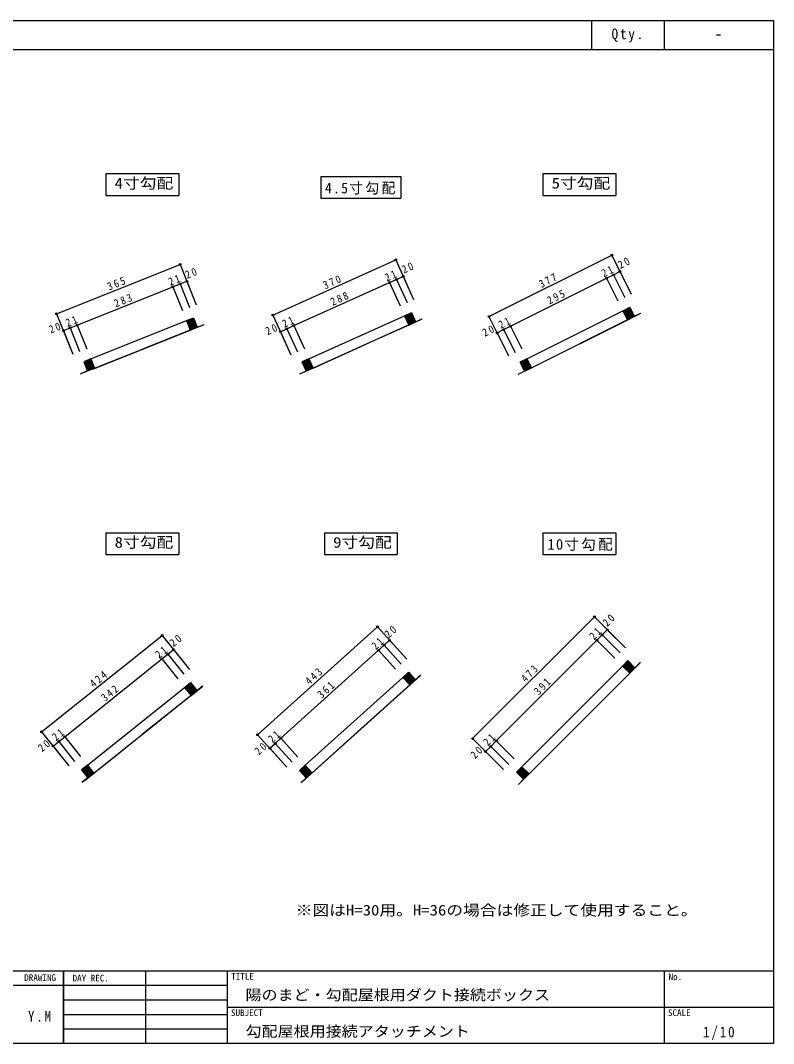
# Model space of a CAD drawing. Units: millimetres at full size, sheet at 1:10. Extents: x -6358 to 6082, y -1024 to 1786.
# Drawn here: x 4014 to 6082, y -1024 to 1786 of the extents above; entities that cross this region are included whole.
import ezdxf
from ezdxf.enums import TextEntityAlignment as Align

# ---------------------------------------------------------------- set-up
doc = ezdxf.new("R2010")
doc.units = ezdxf.units.MM
doc.header["$LTSCALE"] = 10
doc.header["$PDMODE"] = 32
doc.header["$PDSIZE"] = 5
doc.layers.add('0-0', color=7, linetype='Continuous')
doc.layers.add('F-0', color=2, linetype='Continuous')
doc.styles.add('ＭＳ ゴシック', font='')
doc.styles.get('ＭＳ ゴシック').set_extended_font_data('MS Gothic')

msp = doc.modelspace()

# ---------------------------------------------------------------- linework, layer by layer
at = {"layer": '0-0'}
for p, q in [((4249.16, 1365.89), (4249.16, 1305.89)), ((4839.16, 1357.98), (4839.16, 1297.98)), ((4839.16, 1357.98), (5059.16, 1357.98)), ((5059.16, 1357.98), (5059.16, 1297.98)), ((5449.16, 1365.89), (5449.16, 1305.89)), ((4249.16, 1305.89), (4449.16, 1305.89)), ((4839.16, 1297.98), (5059.16, 1297.98)), ((5449.16, 1305.89), (5649.16, 1305.89)), ((5068.98, 975.36), (5088.13, 983.98)), ((5088.13, 983.98), (5099.42, 958.9)), ((5668.56, 989.07), (5687.34, 998.46)), ((5668.78, 988.62), (5687.11, 997.79)), ((5687.11, 997.79), (5699.41, 973.2)), ((5687.34, 998.46), (5699.64, 973.87)), ((4470.14, 961.96), (4489.64, 969.76)), ((4470.33, 961.49), (4489.36, 969.11)), ((4489.36, 969.11), (4499.57, 943.57)), ((4489.64, 969.76), (4499.85, 944.22)), ((5069.19, 974.91), (5087.88, 983.32)), ((5087.88, 983.32), (5099.17, 958.24)), ((4207.38, 856.86), (4187.88, 849.06)), ((4187.88, 849.06), (4198.09, 823.53)), ((4207.56, 856.4), (4188.53, 848.78)), ((4188.53, 848.78), (4198.74, 823.25)), ((4806.35, 857.17), (4787.2, 848.55)), ((4787.2, 848.55), (4798.49, 823.47)), ((4806.56, 856.71), (4787.86, 848.3)), ((4787.86, 848.3), (4799.15, 823.22)), ((5404.71, 857.12), (5385.93, 847.73)), ((5385.93, 847.73), (5398.23, 823.13)), ((5404.93, 856.67), (5386.6, 847.5)), ((5386.6, 847.5), (5398.9, 822.91)), ((4249.16, 379.38), (4249.16, 319.38)), ((4849.16, 379.38), (4849.16, 319.38)), ((5449.16, 379.38), (5449.16, 319.38)), ((4249.16, 319.38), (4449.16, 319.38)), ((4849.16, 319.38), (5049.16, 319.38)), ((5449.16, 319.38), (5649.16, 319.38)), ((5667.6, 13.12), (5682.45, 27.97)), ((5667.95, 12.77), (5682.45, 27.26)), ((5682.45, 27.97), (5701.89, 8.52)), ((5682.45, 27.26), (5701.89, 7.82)), ((5064.58, -17.98), (5080.19, -3.93)), ((5064.92, -18.35), (5080.16, -4.63)), ((5080.16, -4.63), (5098.55, -25.07)), ((5080.19, -3.93), (5098.59, -24.37)), ((4465.19, -45.5), (4481.59, -32.38)), ((4465.51, -45.89), (4481.51, -33.08)), ((4481.51, -33.08), (4498.69, -54.56)), ((4481.59, -32.38), (4498.77, -53.85)), ((4198.14, -259.14), (4181.74, -272.26)), ((4181.74, -272.26), (4198.92, -293.74)), ((4198.45, -259.53), (4182.44, -272.34)), ((4182.44, -272.34), (4199.62, -293.82)), ((4796.27, -259.48), (4780.66, -273.53)), ((4780.66, -273.53), (4799.06, -293.97)), ((4796.6, -259.86), (4781.36, -273.57)), ((4781.36, -273.57), (4799.76, -294.01)), ((5391.12, -263.36), (5376.27, -278.21)), ((5376.27, -278.21), (5395.71, -297.65)), ((5391.47, -263.71), (5376.98, -278.21)), ((5376.98, -278.21), (5396.42, -297.65))]:
    msp.add_line(p, q, dxfattribs=at)
at = {"layer": '0-0', "color": 4}
for p, q in [((4707.4, 977.13), (5044.81, 1128.98)), ((5044.81, 1128.98), (5094.06, 1019.55)), ((5300.95, 972.94), (5638.13, 1141.57)), ((5638.13, 1141.57), (5691.81, 1034.24)), ((4113.6, 980.91), (4452.5, 1116.46)), ((4452.5, 1116.46), (4497.07, 1005.04)), ((5642.61, 1087.9), (5660.5, 1096.85)), ((5660.5, 1096.85), (5691.81, 1034.24)), ((4452.5, 1062.61), (4471.07, 1070.03)), ((4471.07, 1070.03), (4497.07, 1005.04)), ((5027.94, 1066.55), (5047.09, 1075.17)), ((5047.09, 1075.17), (5065.33, 1083.38)), ((5047.09, 1075.17), (5075.82, 1011.34)), ((5065.33, 1083.38), (5094.06, 1019.55)), ((5359.98, 946.56), (5623.83, 1078.51)), ((5623.83, 1078.51), (5642.61, 1087.9)), ((5623.83, 1078.51), (5655.14, 1015.9)), ((5642.61, 1087.9), (5673.92, 1025.3)), ((4170.24, 949.71), (4433, 1054.81)), ((4433, 1054.81), (4452.5, 1062.61)), ((4433, 1054.81), (4459, 989.81)), ((4452.5, 1062.61), (4478.5, 997.61)), ((4765.31, 948.36), (5027.94, 1066.55)), ((5027.94, 1066.55), (5056.67, 1002.72)), ((5404.71, 857.12), (5668.56, 989.07)), ((4113.6, 980.91), (4158.17, 869.49)), ((4207.38, 856.86), (4470.14, 961.96)), ((4707.4, 977.13), (4756.65, 867.7)), ((4806.35, 857.17), (5068.98, 975.36)), ((5300.95, 972.94), (5354.62, 865.61)), ((5408.75, 827.83), (5689.12, 968.05)), ((5681.08, 964.03), (5549.16, 898.05)), ((4132.17, 934.48), (4150.74, 941.91)), ((4132.17, 934.48), (4158.17, 869.49)), ((4150.74, 941.91), (4170.24, 949.71)), ((4150.74, 941.91), (4176.74, 876.92)), ((4170.24, 949.71), (4196.24, 884.72)), ((4212.72, 828.84), (4485.22, 937.83)), ((4480.54, 935.96), (4349.16, 883.41)), ((4727.92, 931.53), (4746.16, 939.74)), ((4727.92, 931.53), (4756.65, 867.7)), ((4746.16, 939.74), (4765.31, 948.36)), ((4746.16, 939.74), (4774.89, 875.91)), ((4765.31, 948.36), (4794.04, 884.53)), ((4811.16, 828.63), (5086.74, 952.65)), ((5080.47, 949.83), (4949.16, 890.73)), ((5323.31, 928.22), (5341.2, 937.17)), ((5323.31, 928.22), (5354.62, 865.61)), ((5341.2, 937.17), (5359.98, 946.56)), ((5341.2, 937.17), (5372.51, 874.56)), ((5359.98, 946.56), (5391.29, 883.95)), ((4217.78, 830.86), (4349.16, 883.41)), ((4817.84, 831.63), (4949.16, 890.73)), ((5417.23, 832.08), (5549.16, 898.05)), ((5256.06, -186.29), (5590.52, 148.18)), ((5590.52, 148.18), (5675.38, 63.32)), ((4994.71, 120.94), (4665.44, -175.42)), ((4994.71, 120.94), (5074.99, 31.75)), ((5611.74, 98.68), (5625.88, 112.82)), ((5625.88, 112.82), (5675.38, 63.32)), ((4072.42, -167.63), (4403.5, 97.24)), ((4403.5, 97.24), (4478.47, 3.54)), ((5596.89, 83.83), (5611.74, 98.68)), ((5611.74, 98.68), (5661.23, 49.18)), ((4419.12, 45.71), (4434.74, 58.2)), ((4434.74, 58.2), (4478.47, 3.54)), ((4729.37, -185.16), (4997.68, 56.35)), ((4997.68, 56.35), (5013.29, 70.4)), ((4997.68, 56.35), (5044.51, 4.32)), ((5013.29, 70.4), (5028.16, 83.78)), ((5013.29, 70.4), (5060.12, 18.37)), ((5028.16, 83.78), (5074.99, 31.75)), ((5320.41, -192.65), (5596.89, 83.83)), ((5596.89, 83.83), (5646.38, 34.33)), ((4135.67, -181.06), (4402.72, 32.59)), ((4402.72, 32.59), (4419.12, 45.71)), ((4402.72, 32.59), (4446.45, -22.07)), ((4419.12, 45.71), (4462.85, -8.95)), ((5391.12, -263.36), (5667.6, 13.12)), ((4786.1, -306.31), (5111.55, -13.38)), ((4796.27, -259.48), (5064.58, -17.98)), ((5424.02, -270.06), (5673.59, -20.49)), ((5687.4, -6.68), (5549.16, -144.92)), ((4191.91, -299.98), (4505.78, -48.89)), ((4198.14, -259.14), (4465.19, -45.5)), ((5083.32, -38.79), (4949.16, -159.54)), ((4482.69, -67.36), (4349.16, -174.19)), ((4072.42, -167.63), (4147.38, -261.33)), ((4815, -280.3), (4949.16, -159.54)), ((5410.92, -283.16), (5549.16, -144.92)), ((4103.65, -206.67), (4119.27, -194.18)), ((4119.27, -194.18), (4135.67, -181.06)), ((4119.27, -194.18), (4163, -248.84)), ((4135.67, -181.06), (4179.4, -235.72)), ((4215.63, -281.01), (4349.16, -174.19)), ((4665.44, -175.42), (4745.72, -264.62)), ((4713.76, -199.21), (4729.37, -185.16)), ((4729.37, -185.16), (4776.2, -237.19)), ((5256.06, -186.29), (5340.91, -271.14)), ((5305.56, -207.5), (5320.41, -192.65)), ((5320.41, -192.65), (5369.91, -242.15)), ((4103.65, -206.67), (4147.38, -261.33)), ((4698.89, -212.59), (4713.76, -199.21)), ((4698.89, -212.59), (4745.72, -264.62)), ((4713.76, -199.21), (4760.59, -251.24)), ((5291.42, -221.64), (5305.56, -207.5)), ((5291.42, -221.64), (5340.91, -271.14)), ((5305.56, -207.5), (5355.06, -257))]:
    msp.add_line(p, q, dxfattribs=at)
at = {"layer": '0-0'}
for points in [[(4249.16, 1365.89), (4449.16, 1365.89), (4449.16, 1305.89)], [(5449.16, 1365.89), (5649.16, 1365.89), (5649.16, 1305.89)], [(5668.56, 989.07), (5681.08, 964.03), (5717.75, 982.37)], [(4470.14, 961.96), (4480.54, 935.96), (4518.61, 951.19)], [(5068.98, 975.36), (5080.47, 949.83), (5117.86, 966.66)], [(5099.42, 958.9), (5117.65, 967.11), (5117.86, 966.66)], [(5699.64, 973.87), (5717.53, 982.81), (5717.75, 982.37)], [(4499.85, 944.22), (4518.42, 951.65), (4518.61, 951.19)], [(4207.38, 856.86), (4217.78, 830.86), (4179.71, 815.64)], [(4806.35, 857.17), (4817.84, 831.63), (4780.45, 814.81)], [(5404.71, 857.12), (5417.23, 832.08), (5380.56, 813.74)], [(4198.09, 823.53), (4179.52, 816.1), (4179.71, 815.64)], [(4798.49, 823.47), (4780.25, 815.26), (4780.45, 814.81)], [(5398.23, 823.13), (5380.34, 814.19), (5380.56, 813.74)], [(4249.16, 379.38), (4449.16, 379.38), (4449.16, 319.38)], [(4849.16, 379.38), (5049.16, 379.38), (5049.16, 319.38)], [(5449.16, 379.38), (5649.16, 379.38), (5649.16, 319.38)], [(5667.6, 13.12), (5687.4, -6.68), (5716.39, 22.31)], [(5701.89, 8.52), (5716.03, 22.66), (5716.39, 22.31)], [(5064.58, -17.98), (5083.32, -38.79), (5113.79, -11.36)], [(5098.59, -24.37), (5113.45, -10.99), (5113.79, -11.36)], [(4465.19, -45.5), (4482.69, -67.36), (4514.7, -41.75)], [(4498.77, -53.85), (4514.39, -41.36), (4514.7, -41.75)], [(4198.14, -259.14), (4215.63, -281.01), (4183.61, -306.62)], [(4796.27, -259.48), (4815, -280.3), (4784.52, -307.72)], [(5391.12, -263.36), (5410.92, -283.16), (5381.93, -312.15)], [(4198.92, -293.74), (4183.3, -306.23), (4183.61, -306.62)], [(4799.06, -293.97), (4784.19, -307.35), (4784.52, -307.72)], [(5395.71, -297.65), (5381.57, -311.8), (5381.93, -312.15)]]:
    msp.add_lwpolyline(points, dxfattribs=at)
at = {"layer": '0-0', "color": 5}
for p in [(5044.81, 1128.98), (5638.13, 1141.57), (4452.5, 1116.46), (5660.5, 1096.85), (4471.07, 1070.03), (5027.94, 1066.55), (5047.09, 1075.17), (5065.33, 1083.38), (5623.83, 1078.51), (5642.61, 1087.9), (4433, 1054.81), (4452.5, 1062.61), (4113.6, 980.91), (4707.4, 977.13), (5300.95, 972.94), (4132.17, 934.48), (4150.74, 941.91), (4170.24, 949.71), (4727.92, 931.53), (4746.16, 939.74), (4765.31, 948.36), (5323.31, 928.22), (5341.2, 937.17), (5359.98, 946.56), (5590.52, 148.18), (4994.71, 120.94), (5625.88, 112.82), (4403.5, 97.24), (5028.16, 83.78), (5596.89, 83.83), (5611.74, 98.68), (4434.74, 58.2), (4997.68, 56.35), (5013.29, 70.4), (4402.72, 32.59), (4419.12, 45.71), (4072.42, -167.63), (4119.27, -194.18), (4135.67, -181.06), (4665.44, -175.42), (4729.37, -185.16), (5256.06, -186.29), (5320.41, -192.65), (4103.65, -206.67), (4698.89, -212.59), (4713.76, -199.21), (5291.42, -221.64), (5305.56, -207.5)]:
    msp.add_point(p, dxfattribs=at)
at = {"layer": '0-0'}
for points in [[(5668.78, 988.62), (5681.08, 964.03), (5687.11, 997.79), (5699.41, 973.2)], [(4470.33, 961.49), (4480.54, 935.96), (4489.36, 969.11), (4499.57, 943.57)], [(5069.19, 974.91), (5080.47, 949.83), (5087.88, 983.32), (5099.17, 958.24)], [(4207.56, 856.4), (4188.53, 848.78), (4217.78, 830.86), (4198.74, 823.25)], [(4806.56, 856.71), (4787.86, 848.3), (4817.84, 831.63), (4799.15, 823.22)], [(5404.93, 856.67), (5386.6, 847.5), (5417.23, 832.08), (5398.9, 822.91)], [(5667.95, 12.77), (5687.4, -6.68), (5682.45, 27.26), (5701.89, 7.82)], [(5064.92, -18.35), (5083.32, -38.79), (5080.16, -4.63), (5098.55, -25.07)], [(4465.51, -45.89), (4482.69, -67.36), (4481.51, -33.08), (4498.69, -54.56)], [(4198.45, -259.53), (4182.44, -272.34), (4215.63, -281.01), (4199.62, -293.82)], [(4796.6, -259.86), (4781.36, -273.57), (4815, -280.3), (4799.76, -294.01)], [(5391.47, -263.71), (5376.98, -278.21), (5410.92, -283.16), (5396.42, -297.65)]]:
    msp.add_solid(points, dxfattribs=at)
at = {"layer": 'F-0', "color": 5}
for p, q in [((5582.34, 1786.31), (5582.34, 1706.31)), ((5782.34, 1786.31), (5782.34, 1706.31)), ((6082.34, 1786.31), (6082.34, -1023.69)), ((2042.34, 1706.31), (6082.34, 1706.31)), ((2042.34, -823.69), (6082.34, -823.69)), ((6082.34, -1023.69), (2042.34, -1023.69))]:
    msp.add_line(p, q, dxfattribs=at)
at = {"layer": 'F-0', "color": 7}
for p, q in [((4132.34, -823.69), (4132.34, -1023.69)), ((4357.34, -823.69), (4357.34, -1023.69))]:
    msp.add_line(p, q, dxfattribs=at)
at = {"layer": 'F-0'}
for p, q in [((4132.34, -1023.69), (4132.34, -823.69)), ((4582.34, -823.69), (4582.34, -1023.69)), ((5782.34, -823.69), (5782.34, -1023.69)), ((3702.34, -863.69), (4132.34, -863.69)), ((4132.34, -863.69), (4582.34, -863.69)), ((4132.34, -903.69), (4582.34, -903.69)), ((4582.34, -923.69), (6082.34, -923.69)), ((4132.34, -943.69), (4582.34, -943.69)), ((4132.34, -983.69), (4582.34, -983.69))]:
    msp.add_line(p, q, dxfattribs=at)
at = {"layer": 'F-0', "color": 5}
msp.add_lwpolyline([(2042.34, -1023.69), (2042.34, 1786.31), (6082.34, 1786.31)], dxfattribs=at)

# ---------------------------------------------------------------- texts
at = {"layer": '0-0', "style": 'ＭＳ ゴシック', "width": 1.15}
for s, p in [('4寸勾配', (4272.91, 1315.89)), ('5寸勾配', (5472.91, 1315.89)), ('8寸勾配', (4272.91, 329.38)), ('9寸勾配', (4872.91, 329.38)), ('※図はH=30用。H=36の場合は修正して使用すること。', (4770.11, -680.81))]:
    msp.add_text(s, height=29.33, dxfattribs=at).set_placement(p, align=Align.BOTTOM_LEFT)
at = {"layer": '0-0', "char_height": 29.33, "attachment_point": 7, "style": 'ＭＳ ゴシック'}
for s, insert in [('\\T1.17;\\W0.95;4.5寸勾配', (4850.41, 1307.98)), ('\\T1.16;10寸勾配', (5461.66, 329.38))]:
    msp.add_mtext(s, dxfattribs=dict(at, insert=insert))
at = {"layer": '0-0', "char_height": 21.99, "attachment_point": 7, "style": 'ＭＳ ゴシック'}
for s, insert, rotation in [('\\T1.36;\\W0.9;20', (5661.87, 1103.16), 26.57), ('\\T1.36;\\W0.9;20', (4471.93, 1076.05), 21.8), ('\\T1.36;\\W0.9;21', (5020.64, 1068.75), 24.23), ('\\T1.36;\\W0.9;20', (5067.42, 1090.45), 24.23), ('\\T1.36;\\W0.9;21', (5616.45, 1080.41), 26.57), ('\\T1.38;\\W0.9;365', (4257.98, 1044.04), 21.8), ('\\T1.36;\\W0.9;21', (4425.81, 1057.31), 21.8), ('\\T1.37;\\W0.9;370', (4851.26, 1047.35), 24.23), ('\\T1.37;\\W0.9;377', (5444.94, 1050.54), 26.57), ('\\T1.37;\\W0.9;288', (4871.78, 1001.76), 24.23), ('\\T1.37;\\W0.9;295', (5467.31, 1005.82), 26.57), ('\\T1.38;\\W0.9;283', (4276.55, 997.62), 21.8), ('\\T1.36;\\W0.9;20', (4097.72, 925.86), 21.8), ('\\T1.36;\\W0.9;21', (4143.55, 944.42), 21.8), ('\\T1.36;\\W0.9;21', (4738.87, 941.94), 24.23), ('\\T1.36;\\W0.9;21', (5333.82, 939.07), 26.57), ('\\T1.36;\\W0.9;20', (4693.12, 921.16), 24.23), ('\\T1.36;\\W0.9;20', (5289.58, 916.92), 26.57), ('\\T1.36;\\W0.9;20', (5626.21, 119.89), 45), ('\\T1.36;\\W0.9;20', (5026.03, 88.28), 41.99), ('\\T1.36;\\W0.9;21', (5589.29, 83.3), 45), ('\\T1.36;\\W0.9;20', (4434.79, 64.46), 38.66), ('\\T1.36;\\W0.9;21', (4990.06, 56.22), 41.99), ('\\T1.36;\\W0.9;21', (4395.11, 32.9), 38.66), ('\\T1.38;\\W0.9;443', (4808.15, -40.25), 41.99), ('\\T1.37;\\W0.9;473', (5402.08, -33.2), 45), ('\\T1.38;\\W0.9;424', (4215.32, -46.9), 38.66), ('\\T1.37;\\W0.9;391', (5437.43, -68.55), 45), ('\\T1.38;\\W0.9;342', (4246.55, -85.95), 38.66), ('\\T1.38;\\W0.9;361', (4841.6, -77.41), 41.99), ('\\T1.36;\\W0.9;21', (4111.66, -193.86), 38.66), ('\\T1.36;\\W0.9;21', (4706.14, -199.34), 41.99), ('\\T1.36;\\W0.9;20', (4073.53, -224.3), 38.66), ('\\T1.36;\\W0.9;21', (5297.96, -208.03), 45), ('\\T1.36;\\W0.9;20', (4669.23, -232.81), 41.99), ('\\T1.36;\\W0.9;20', (5262.95, -243.36), 45)]:
    msp.add_mtext(s, dxfattribs=dict(at, insert=insert, rotation=rotation))
at = {"layer": 'F-0', "color": 7, "style": 'ＭＳ ゴシック'}
msp.add_text('-', height=29.33, dxfattribs=at).set_placement((5921.34, 1726.31), align=Align.BOTTOM_LEFT)
at = {"layer": 'F-0', "color": 4, "style": 'ＭＳ ゴシック'}
for s, p in [('DRAWING', (4024.65, -857.37)), ('DAY REC.', (4157.34, -858.69)), ('TITLE', (4592.86, -853.48)), ('No.', (5794.11, -854.85)), ('SUBJECT', (4592.34, -953.69)), ('SCALE', (5792.34, -953.69))]:
    msp.add_text(s, height=18.33, dxfattribs=at).set_placement(p, align=Align.BOTTOM_LEFT)
at = {"layer": 'F-0', "color": 7, "style": 'ＭＳ ゴシック', "width": 1.1}
for s, p in [('陽のまど・勾配屋根用ダクト接続ボックス', (4632.34, -913.69)), ('勾配屋根用接続アタッチメント', (4632.34, -1013.69))]:
    msp.add_text(s, height=29.33, dxfattribs=at).set_placement(p, align=Align.BOTTOM_LEFT)
at = {"layer": 'F-0', "color": 7, "char_height": 29.33, "attachment_point": 7, "style": 'ＭＳ ゴシック'}
for s, insert in [('\\T1.28;\\W0.9;Qty.', (5637.59, 1726.31)), ('\\T1.28;\\W0.9;Qty.', (5637.59, 1726.31)), ('\\T1.27;\\W0.9;Y.M', (4034.84, -963.69)), ('\\T1.28;\\W0.9;1/10', (5888.59, -1013.69))]:
    msp.add_mtext(s, dxfattribs=dict(at, insert=insert))

doc.saveas('drawing.dxf')
